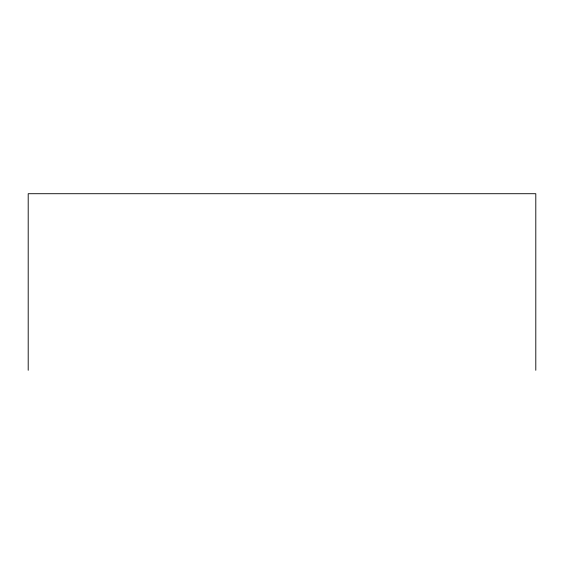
<?xml version="1.0" encoding="UTF-8"?>
<svg xmlns="http://www.w3.org/2000/svg" width="564" height="564" viewBox="0 0 564 564"><rect width="100%" height="100%" fill="white"/><g stroke="black" fill="none" stroke-linecap="round" stroke-linejoin="round"><path stroke-width="0.85" d="M535.8 370.287L535.8 193.713L28.2 193.713L28.2 370.287"/></g></svg>
